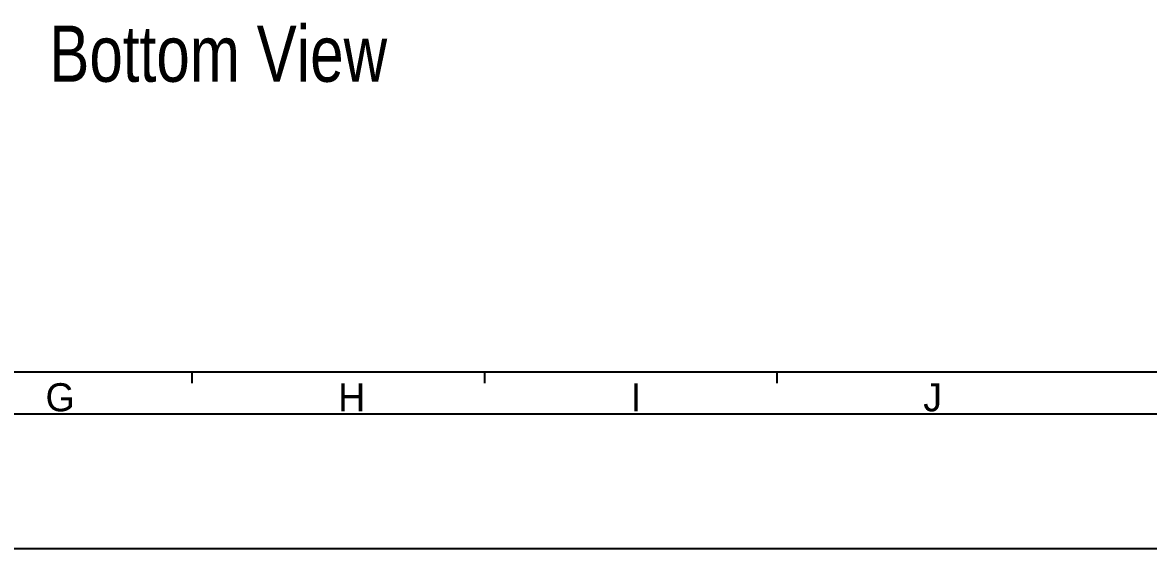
# Model space of a CAD drawing. Header units: millimetres. Extents: x 0 to 841, y 0 to 594.
# Drawn here: x 359.8 to 559.9, y 0 to 93.5 of the extents above; entities that cross this region are included whole.
import ezdxf

# ---------------------------------------------------------------- set-up
doc = ezdxf.new("R2010")
doc.units = ezdxf.units.MM
doc.header["$LTSCALE"] = 46.255
doc.layers.get('0').update_dxf_attribs({"linetype": 'CONTINUOUS'})
doc.layers.add('DETAIL', color=7, linetype='CONTINUOUS')
doc.styles.get("Standard").update_dxf_attribs({"font": 'txt', "width": 0.8})
doc.styles.add('TEXTSTYLE_2', font='txt')

msp = doc.modelspace()

# ---------------------------------------------------------------- linework, layer by layer
at = {"color": 4, "linetype": 'CONTINUOUS'}
for p, q in [((25.842, 31.385), (809.342, 31.385)), ((389.842, 31.385), (389.842, 29.385)), ((441.842, 31.385), (441.842, 29.385)), ((493.842, 31.385), (493.842, 29.385)), ((819.342, 23.885), (16.342, 23.885)), ((0, 0), (841, 0))]:
    msp.add_line(p, q, dxfattribs=at)

# ---------------------------------------------------------------- texts
at = {"color": 2, "linetype": 'CONTINUOUS', "char_height": 5, "width": 5, "attachment_point": 1, "line_spacing_factor": 0.9, "style": 'TEXTSTYLE_2'}
for s, insert in [('G', (363.842, 29.385)), ('H', (415.842, 29.385)), ('I', (467.842, 29.385)), ('J', (519.842, 29.385))]:
    msp.add_mtext(s, dxfattribs=dict(at, insert=insert))
at = {"layer": 'DETAIL', "color": 2, "linetype": 'CONTINUOUS', "insert": (364.502, 92.974), "char_height": 10, "width": 88, "attachment_point": 1, "line_spacing_factor": 0.9}
msp.add_mtext('Bottom View', dxfattribs=at)

doc.saveas('drawing.dxf')
